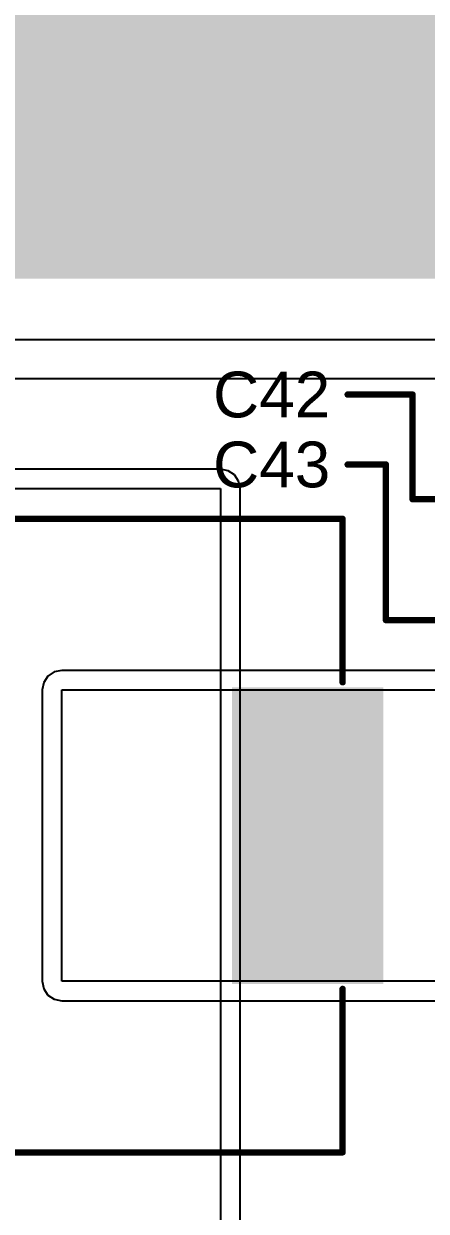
# Model space of a CAD drawing. Header units: inches. Extents: x 0 to 5379, y 0 to 5429.
# Drawn here: x 281.43 to 289.48, y 48.31 to 72.02 of the extents above; entities that cross this region are included whole.
import ezdxf

# ---------------------------------------------------------------- set-up
doc = ezdxf.new("R2010")
doc.units = ezdxf.units.IN
for name, color, linetype in [('Bottom Layer', 5, 'Continuous'), ('Bottom Solder', 6, 'Continuous'), ('PWR', 156, 'Continuous'), ('Top Layer', 1, 'Continuous'), ('Top Overlay', 2, 'Continuous'), ('Top Paste', 8, 'Continuous'), ('Top Solder', 216, 'Continuous')]:
    doc.layers.add(name, color=color, linetype=linetype)
doc.styles.add('Arial', font='', dxfattribs={"height": 0.2})
doc.styles.get('Arial').set_extended_font_data('Arial')

# ---------------------------------------------------------------- blocks, each defined once
blk = doc.blocks.new('SRP1265A_150M_791')
at = {"layer": 'Top Layer'}
for points in [[(-7.09, 2.91), (-4.166, 2.91), (-4.166, -2.91), (-7.09, -2.91)], [(4.166, 2.91), (7.09, 2.91), (7.09, -2.91), (4.166, -2.91)]]:
    blk.add_hatch(color=1, dxfattribs=at).paths.add_polyline_path(points)
at = {"layer": 'Top Paste'}
for points in [[(-7.09, 2.91), (-4.166, 2.91), (-4.166, -2.91), (-7.09, -2.91)], [(4.166, 2.91), (7.09, 2.91), (7.09, -2.91), (4.166, -2.91)]]:
    blk.add_hatch(color=8, dxfattribs=at).paths.add_polyline_path(points)
at = {"layer": 'Top Solder'}
for points in [[(-7.141, 2.961), (-4.115, 2.961), (-4.115, -2.961), (-7.141, -2.961)], [(4.115, 2.961), (7.141, 2.961), (7.141, -2.961), (4.115, -2.961)]]:
    blk.add_hatch(color=216, dxfattribs=at).paths.add_polyline_path(points)
at = {"layer": 'Top Overlay'}
for points in [[(-6.326, 6.326, 0.127, 0.127, 0), (6.326, 6.326, 0.127, 0.127, 0)], [(-6.326, 3.062, 0.127, 0.127, 0), (-6.326, 6.326, 0.127, 0.127, 0)], [(6.326, 3.062, 0.127, 0.127, 0), (6.326, 6.326, 0.127, 0.127, 0)], [(-6.326, -6.326, 0.127, 0.127, 0), (-6.326, -3.062, 0.127, 0.127, 0)], [(6.326, -6.326, 0.127, 0.127, 0), (6.326, -3.062, 0.127, 0.127, 0)], [(-6.326, -6.326, 0.127, 0.127, 0), (6.326, -6.326, 0.127, 0.127, 0)]]:
    blk.add_lwpolyline(points, format="xyseb", dxfattribs=at)
for points in [[(-6.358, 6.326, 0.0635, 0.0635, 1), (-6.294, 6.326, 0.0635, 0.0635, 1)], [(-6.358, 6.326, 0.0635, 0.0635, 1), (-6.294, 6.326, 0.0635, 0.0635, 1)], [(6.294, 6.326, 0.0635, 0.0635, 1), (6.358, 6.326, 0.0635, 0.0635, 1)], [(6.294, 6.326, 0.0635, 0.0635, 1), (6.358, 6.326, 0.0635, 0.0635, 1)], [(-6.358, 3.062, 0.0635, 0.0635, 1), (-6.294, 3.062, 0.0635, 0.0635, 1)], [(6.294, 3.062, 0.0635, 0.0635, 1), (6.358, 3.062, 0.0635, 0.0635, 1)], [(-6.358, -3.062, 0.0635, 0.0635, 1), (-6.294, -3.062, 0.0635, 0.0635, 1)], [(6.294, -3.062, 0.0635, 0.0635, 1), (6.358, -3.062, 0.0635, 0.0635, 1)], [(-6.358, -6.326, 0.0635, 0.0635, 1), (-6.294, -6.326, 0.0635, 0.0635, 1)], [(-6.358, -6.326, 0.0635, 0.0635, 1), (-6.294, -6.326, 0.0635, 0.0635, 1)], [(6.294, -6.326, 0.0635, 0.0635, 1), (6.358, -6.326, 0.0635, 0.0635, 1)], [(6.294, -6.326, 0.0635, 0.0635, 1), (6.358, -6.326, 0.0635, 0.0635, 1)]]:
    blk.add_lwpolyline(points, format="xyseb", close=True, dxfattribs=at)

msp = doc.modelspace()

# ---------------------------------------------------------------- hatches: boundary and pattern name
at = {"layer": 'Bottom Solder'}
for points in [[(248.535, 66.929), (348.971, 66.929), (348.971, 82.731), (248.535, 82.731)], [(191.321, 66.929), (348.971, 66.929), (348.971, 71.631), (191.321, 71.631)]]:
    msp.add_hatch(color=6, dxfattribs=at).paths.add_polyline_path(points)

# ---------------------------------------------------------------- linework, layer by layer
at = {"layer": 'Bottom Layer'}
for p, q in [((312.837, 65.71), (266.192, 65.71)), ((266.51, 64.941), (312.837, 64.941))]:
    msp.add_line(p, q, dxfattribs=at)
at = {"layer": 'PWR'}
for p, q in [((285.369, 63.126), (271.831, 63.126)), ((285.518, 63.097), (285.369, 63.126)), ((285.644, 63.013), (285.518, 63.097)), ((285.728, 62.887), (285.644, 63.013)), ((285.757, 62.738), (285.728, 62.887)), ((271.831, 62.738), (285.369, 62.738)), ((285.369, 62.738), (285.369, 10.033)), ((285.757, 21.106), (285.757, 62.738))]:
    msp.add_line(p, q, dxfattribs=at)
at = {"layer": 'Top Layer'}
for p, q in [((282.045, 59.078), (281.919, 58.993)), ((282.194, 59.107), (282.045, 59.078)), ((290.97, 59.107), (282.194, 59.107)), ((281.835, 58.867), (281.806, 58.719)), ((281.919, 58.993), (281.835, 58.867)), ((281.806, 58.719), (281.806, 52.899)), ((282.194, 52.899), (282.194, 58.719)), ((282.194, 58.719), (290.97, 58.719)), ((281.806, 52.899), (281.835, 52.75)), ((291.013, 52.899), (282.194, 52.899)), ((281.835, 52.75), (281.919, 52.624)), ((281.919, 52.624), (282.045, 52.54)), ((282.045, 52.54), (282.194, 52.51)), ((282.194, 52.51), (291.013, 52.51))]:
    msp.add_line(p, q, dxfattribs=at)
at = {"layer": 'Top Overlay'}
for points in [[(287.907, 64.618, 0.127, 0.127, 0), (287.909, 64.618, 0.127, 0.127, 0)], [(287.909, 64.618, 0.127, 0.127, 0), (289.204, 64.618, 0.127, 0.127, 0)], [(289.204, 62.526, 0.127, 0.127, 0), (289.204, 64.618, 0.127, 0.127, 0)], [(287.907, 63.22, 0.127, 0.127, 0), (288.671, 63.22, 0.127, 0.127, 0)], [(288.671, 60.113, 0.127, 0.127, 0), (288.671, 63.22, 0.127, 0.127, 0)], [(289.204, 62.526, 0.127, 0.127, 0), (290.008, 62.526, 0.127, 0.127, 0)], [(288.671, 60.113, 0.127, 0.127, 0), (290.009, 60.113, 0.127, 0.127, 0)]]:
    msp.add_lwpolyline(points, format="xyseb", dxfattribs=at)
for points in [[(287.875, 64.618, 0.0635, 0.0635, 1), (287.939, 64.618, 0.0635, 0.0635, 1)], [(287.877, 64.618, 0.0635, 0.0635, 1), (287.941, 64.618, 0.0635, 0.0635, 1)], [(287.877, 64.618, 0.0635, 0.0635, 1), (287.941, 64.618, 0.0635, 0.0635, 1)], [(289.173, 64.618, 0.0635, 0.0635, 1), (289.236, 64.618, 0.0635, 0.0635, 1)], [(289.173, 64.618, 0.0635, 0.0635, 1), (289.236, 64.618, 0.0635, 0.0635, 1)], [(287.875, 63.22, 0.0635, 0.0635, 1), (287.939, 63.22, 0.0635, 0.0635, 1)], [(288.639, 63.22, 0.0635, 0.0635, 1), (288.703, 63.22, 0.0635, 0.0635, 1)], [(288.639, 63.22, 0.0635, 0.0635, 1), (288.703, 63.22, 0.0635, 0.0635, 1)], [(289.173, 62.526, 0.0635, 0.0635, 1), (289.236, 62.526, 0.0635, 0.0635, 1)], [(289.173, 62.526, 0.0635, 0.0635, 1), (289.236, 62.526, 0.0635, 0.0635, 1)], [(288.639, 60.113, 0.0635, 0.0635, 1), (288.703, 60.113, 0.0635, 0.0635, 1)], [(288.639, 60.113, 0.0635, 0.0635, 1), (288.703, 60.113, 0.0635, 0.0635, 1)]]:
    msp.add_lwpolyline(points, format="xyseb", close=True, dxfattribs=at)

# ---------------------------------------------------------------- block references
msp.add_blockref('SRP1265A_150M_791', (281.48, 55.809))

# ---------------------------------------------------------------- texts
at = {"layer": 'Top Overlay', "style": 'Arial'}
for s, p in [('C42', (285.217, 64.161)), ('C43', (285.217, 62.764))]:
    msp.add_text(s, height=0.9144, dxfattribs=at).set_placement(p)

doc.saveas('drawing.dxf')
